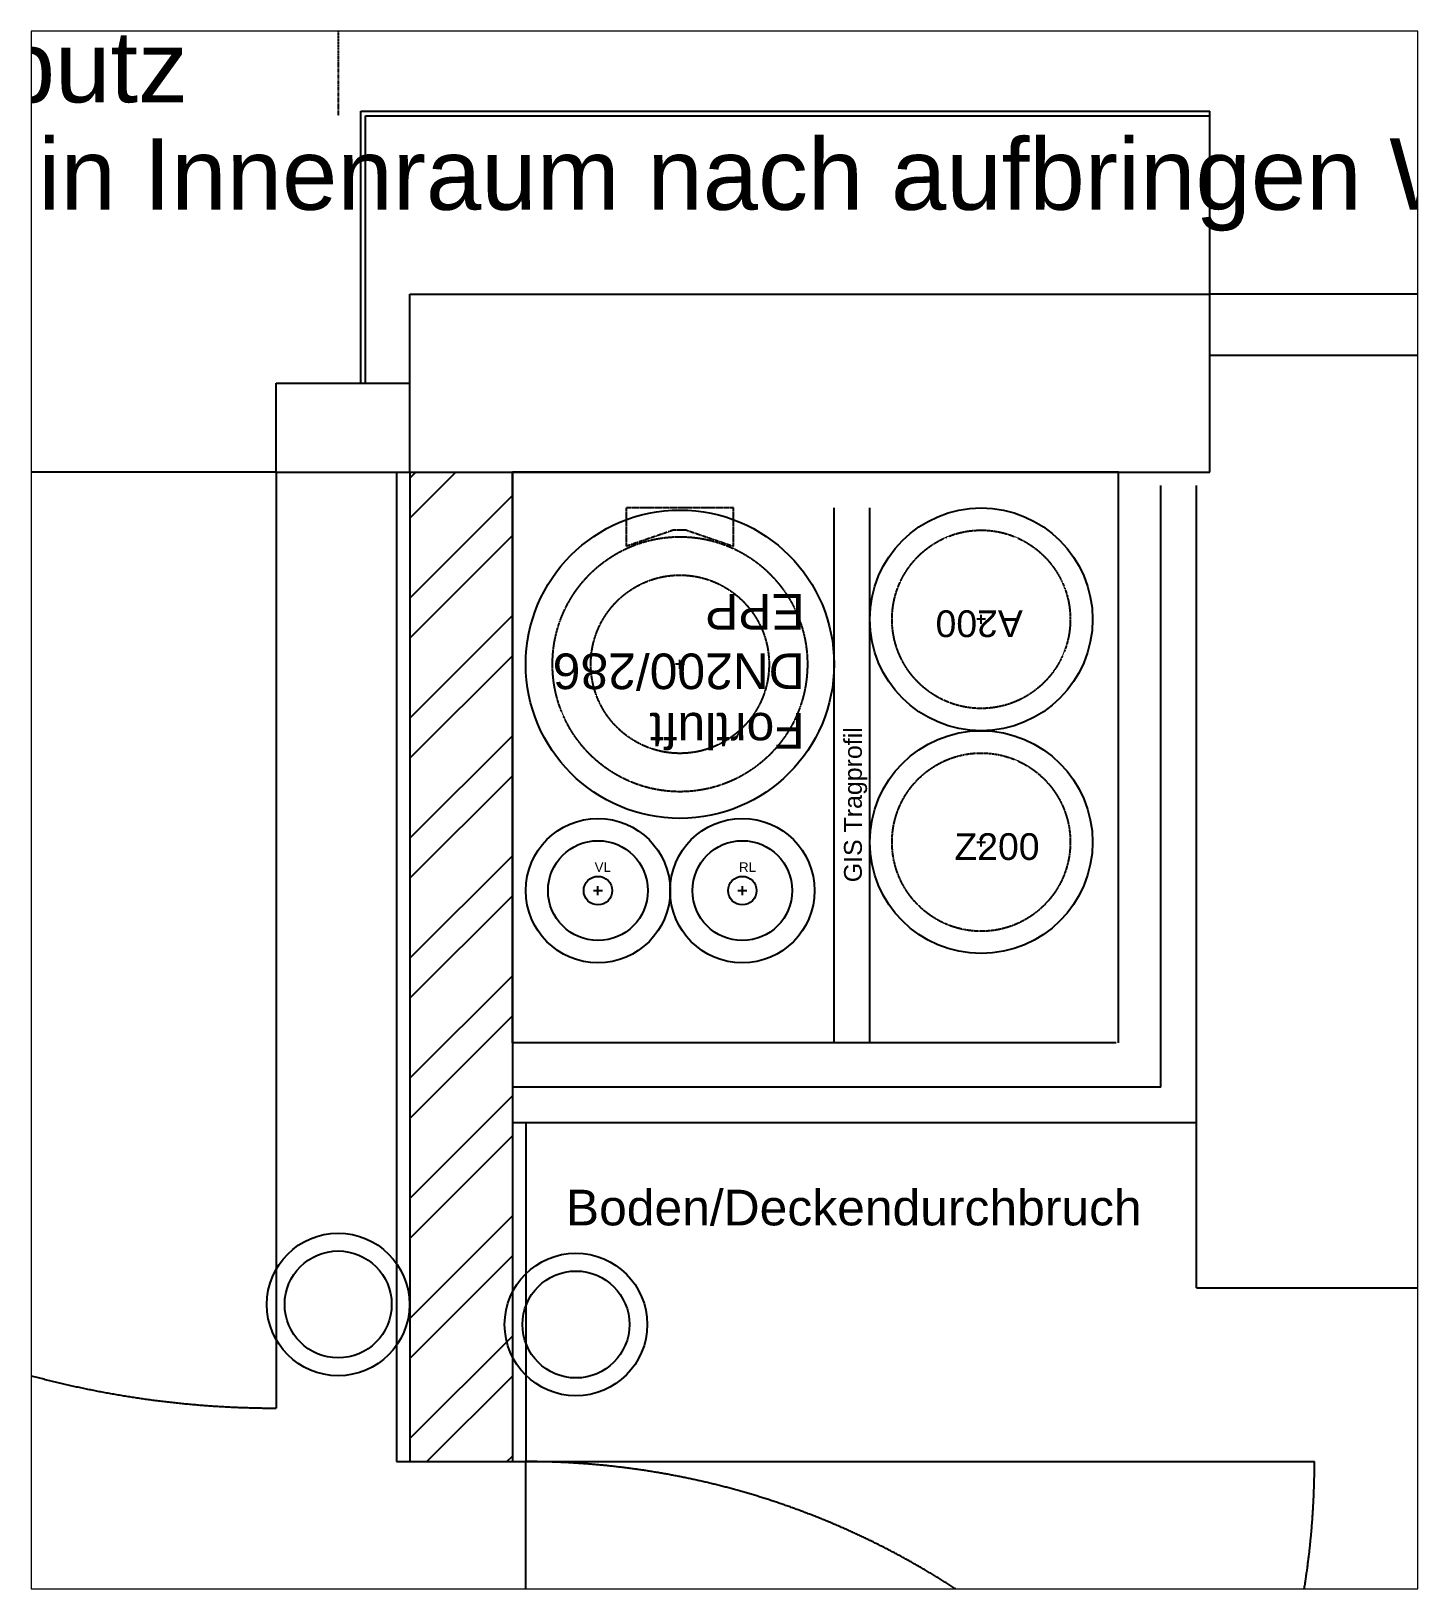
# Paper-space layout 'Ausdruck - Steigschacht Büro' of a CAD drawing. Extents: x -6678 to 8882, y -226 to 17251.
# The model-space entities are those that its viewports show. They can reach past a viewport. Long polylines and large blocks are cut down to what shows.
import ezdxf

# ---------------------------------------------------------------- set-up
doc = ezdxf.new("R2010")
doc.units = 0
doc.header["$LTSCALE"] = 2
for name, pattern in [('ACAD_ISO03W100', [30, 12, -18]), ('CENTER', [50.8, 31.75, -6.35, 6.35, -6.35]), ('CENTERX2', [101.6, 63.5, -12.7, 12.7, -12.7]), ('PHANTOM', [63.5, 31.75, -6.35, 6.35, -6.35, 6.35, -6.35])]:
    doc.linetypes.add(name, pattern=pattern)
for name, color, linetype, lineweight in [('Konstruktionslinien', 4, 'Continuous', 25), ('Rohbau ... Fassdendämmung', 6, 'Continuous', 25), ('Rohbau ... Holhwand ... Hohlwand-Dämmung', 6, 'Continuous', 25), ('TGA ... Dämmung', 6, 'Continuous', 25), ('TGA ... Elektroinstallation', 30, 'PHANTOM', 25), ('TGA ... Elektroinstallation ... Beschreibung', 30, 'Continuous', 25), ('TGA ... Elektroinstallation ... Geräte', 30, 'Continuous', 25), ('TGA ... Heizung', 7, 'Continuous', 25), ('TGA ... KWL ... Abluft', 1, 'CENTERX2', 25)]:
    doc.layers.add(name, color=color, linetype=linetype, lineweight=lineweight)
for name, color, linetype, lineweight, true_color in [('Möbilierung ... Möbel', 16, 'Continuous', 25, 0x800000), ('Möbilierung ... Türen', 16, 'Continuous', 25, 0x800000), ('Rohbau ... Außenputz', 200, 'Continuous', 25, 0xaa00ff), ('Rohbau ... Durchbrüche', 6, 'Continuous', 25, 0xf12bff), ('Rohbau ... Fenster', 151, 'Continuous', 25, 0x41c3ff), ('Rohbau ... Holhwand', 136, 'Continuous', 25, 0x008080), ('Rohbau ... Innenputz', 216, 'Continuous', 25, 0x800080), ('Rohbau ... Mauerwerk', 12, 'Continuous', 25, 0xc40000), ('TGA ... KWL', 160, 'Continuous', 25, 0x0055ff), ('TGA ... KWL ... Zuluft', 160, 'CENTER', 25, 0x0055ff)]:
    doc.layers.add(name, color=color, linetype=linetype, lineweight=lineweight, true_color=true_color)
doc.layers.add('TGA ... Montageraum', color=2, linetype='Continuous', lineweight=25, plot=False)
doc.layers.add('Viewports', color=21, linetype='ACAD_ISO03W100', lineweight=25, true_color=0xffaa7f, plot=False)
doc.styles.add('textstyle3', font='')
doc.styles.get('textstyle3').set_extended_font_data('Liberation Sans')

# ---------------------------------------------------------------- blocks, each defined once
blk = doc.blocks.new('KWL-Fortluft')
at = {"layer": 'Konstruktionslinien'}
for p, q in [((-0.5, 17.54), (0.5, 17.54)), ((0, 18.04), (0, 17.04))]:
    blk.add_line(p, q, dxfattribs=at)
at = {"layer": 'TGA ... KWL ... Abluft'}
for p, q in [((-0.75, 2.5), (-6, 4.3)), ((-6, 4.3), (-6, 0)), ((0.75, 2.5), (6, 4.3)), ((6, 4.3), (6, 0)), ((-0.75, 2.5), (0.75, 2.5)), ((-6, 0), (6, 0))]:
    blk.add_line(p, q, dxfattribs=at)
for radius in [14.3, 10]:
    blk.add_circle((0, 17.54), radius, dxfattribs=at)
at = {"layer": 'TGA ... Montageraum'}
blk.add_circle((0, 17.54), 17.3, dxfattribs=at)
at = {"layer": 'TGA ... KWL ... Abluft', "insert": (-14, 27), "char_height": 7.5, "attachment_point": 1, "style": 'textstyle3'}
blk.add_mtext('\\H4;Fortluft\\PDN200/286\\PEPP', dxfattribs=at)
blk = doc.blocks.new('Tür-88.5')
at = {"layer": 'Möbilierung ... Türen'}
for p, q in [((10, 0), (98.5, 0)), ((10, 0), (10, -88.5)), ((98.5, 0), (98.5, -88.5))]:
    blk.add_line(p, q, dxfattribs=at)
for centre, start, end in [((10, 0), 270, 0), ((98.5, 0), 180, 270)]:
    blk.add_arc(centre, 88.5, start, end, dxfattribs=at)
at = {"layer": 'Rohbau ... Innenputz'}
for p, q in [((0, 14.5), (10, 14.5)), ((10, 13), (10, 14.5)), ((108.5, 14.5), (98.5, 14.5)), ((98.5, 14.5), (98.5, 13)), ((0, 0), (10, 0)), ((10, 0), (10, 1.5)), ((98.5, 1.5), (98.5, 0)), ((108.5, 0), (98.5, 0))]:
    blk.add_line(p, q, dxfattribs=at)
at = {"layer": 'Rohbau ... Mauerwerk'}
for p, q in [((0, 13), (10, 13)), ((10, 1.5), (10, 13)), ((98.5, 13), (98.5, 1.5)), ((108.5, 13), (98.5, 13)), ((0, 1.5), (10, 1.5)), ((108.5, 1.5), (98.5, 1.5))]:
    blk.add_line(p, q, dxfattribs=at)
blk = doc.blocks.new('Heizung - Rücklauf')
at = {"layer": 'Konstruktionslinien'}
for p, q in [((-0.5, 0), (0.5, 0)), ((0, -0.5), (0, 0.5))]:
    blk.add_line(p, q, dxfattribs=at)
at = {"layer": 'TGA ... Dämmung'}
blk.add_circle((0, 0), 5.6, dxfattribs=at)
at = {"layer": 'TGA ... Heizung'}
blk.add_circle((0, 0), 1.6, dxfattribs=at)
at = {"layer": 'TGA ... Montageraum'}
blk.add_circle((0, 0), 8.1, dxfattribs=at)
at = {"layer": 'TGA ... Heizung', "insert": (-0.37, 3.17), "char_height": 2, "attachment_point": 1, "style": 'textstyle3'}
blk.add_mtext('\\H1.067;RL', dxfattribs=at)
blk = doc.blocks.new('Heizung - Vorlauf')
at = {"layer": 'Konstruktionslinien'}
for p, q in [((-0.5, 0), (0.5, 0)), ((0, -0.5), (0, 0.5))]:
    blk.add_line(p, q, dxfattribs=at)
at = {"layer": 'TGA ... Dämmung'}
blk.add_circle((0, 0), 5.6, dxfattribs=at)
at = {"layer": 'TGA ... Heizung'}
blk.add_circle((0, 0), 1.6, dxfattribs=at)
at = {"layer": 'TGA ... Montageraum'}
blk.add_circle((0, 0), 8.1, dxfattribs=at)
at = {"layer": 'TGA ... Heizung', "insert": (-0.37, 3.17), "char_height": 2, "attachment_point": 1, "style": 'textstyle3'}
blk.add_mtext('\\H1.06667;VL', dxfattribs=at)
blk = doc.blocks.new('KWL-Abluft 200')
at = {"layer": 'Konstruktionslinien'}
for p, q in [((-0.5, 0), (0.5, 0)), ((0, 0.5), (0, -0.5))]:
    blk.add_line(p, q, dxfattribs=at)
at = {"layer": 'TGA ... KWL ... Abluft'}
blk.add_circle((0, 0), 10, dxfattribs=at)
at = {"layer": 'TGA ... Montageraum'}
blk.add_circle((0, 0), 12.5, dxfattribs=at)
at = {"layer": 'TGA ... KWL ... Abluft', "insert": (-4.67, 1.99), "char_height": 5, "attachment_point": 1, "style": 'textstyle3'}
blk.add_mtext('\\H3;A200', dxfattribs=at)
blk = doc.blocks.new('KWL-Zuluft-200')
at = {"layer": 'Konstruktionslinien'}
for p, q in [((-0.5, 0), (0.5, 0)), ((0, -0.5), (0, 0.5))]:
    blk.add_line(p, q, dxfattribs=at)
at = {"layer": 'TGA ... KWL ... Zuluft'}
blk.add_circle((0, 0), 10, dxfattribs=at)
at = {"layer": 'TGA ... Montageraum'}
blk.add_circle((0, 0), 12.5, dxfattribs=at)
at = {"layer": 'TGA ... KWL ... Zuluft', "insert": (-3, 1), "char_height": 5, "attachment_point": 1, "style": 'textstyle3'}
blk.add_mtext('\\H3;Z200', dxfattribs=at)
blk = doc.blocks.new('EL-Taster')
at = {"layer": 'TGA ... Elektroinstallation ... Geräte'}
for radius in [8, 6]:
    blk.add_circle((0, 0), radius, dxfattribs=at)

msp = doc.modelspace()

# ---------------------------------------------------------------- hatches: boundary and pattern name
at = {"layer": 'Rohbau ... Mauerwerk', "transparency": 33554687}
h = msp.add_hatch(dxfattribs=at)
h.set_pattern_fill('ANSI32', color=256, style=0, pattern_type=0)
h.paths.add_polyline_path([(874, 930.5), (862.5, 930.5), (862.5, 819.5), (874, 819.5)], flags=0)

# ---------------------------------------------------------------- linework, layer by layer
at = {"layer": 'Möbilierung ... Möbel'}
for q in [(950.75, 857.5), (1279, 839)]:
    msp.add_line((950.75, 839), q, dxfattribs=at)
at = {"layer": 'Möbilierung ... Türen'}
for p, q in [((847.5, 930.5), (847.5, 940.5)), ((847.5, 940.5), (862.5, 940.5)), ((847.5, 930.5), (742.5, 930.5)), ((847.5, 930.5), (862.5, 930.5)), ((847.5, 930.5), (847.5, 825.5))]:
    msp.add_line(p, q, dxfattribs=at)
msp.add_arc((847.5, 930.5), 105, 180, 270, dxfattribs=at)
at = {"layer": 'Rohbau ... Außenputz'}
for p, q in [((857, 971), (952.25, 971)), ((857, 940.5), (857, 971)), ((952.25, 970.5), (952.25, 971))]:
    msp.add_line(p, q, dxfattribs=at)
at = {"layer": 'Rohbau ... Durchbrüche'}
for p, q in [((874, 866.5), (874, 930.5)), ((942, 930.5), (874, 930.5)), ((942, 866.5), (942, 930.5)), ((941.75, 866.5), (875.5, 866.5))]:
    msp.add_line(p, q, dxfattribs=at)
at = {"layer": 'Rohbau ... Fassdendämmung'}
for p, q in [((857, 950.5), (857, 970.5)), ((857.5, 970.5), (952.25, 970.5)), ((857.5, 940.5), (857.5, 970.5)), ((952.25, 950.5), (952.25, 970.5))]:
    msp.add_line(p, q, dxfattribs=at)
at = {"layer": 'Rohbau ... Fenster'}
for p, q in [((1202.25, 950.5), (952.25, 950.5)), ((1202.25, 943.6), (952.25, 943.6))]:
    msp.add_line(p, q, dxfattribs=at)
at = {"layer": 'Rohbau ... Holhwand'}
for p, q in [((946.75, 861.5), (946.75, 929)), ((950.75, 857.5), (950.75, 929)), ((946.75, 861.5), (874, 861.5)), ((950.75, 857.5), (874, 857.5))]:
    msp.add_line(p, q, dxfattribs=at)
at = {"layer": 'Rohbau ... Holhwand ... Hohlwand-Dämmung'}
msp.add_line((941.75, 866.5), (874, 866.5), dxfattribs=at)
at = {"layer": 'Rohbau ... Innenputz'}
for p, q in [((861, 930.5), (861, 819.5)), ((875.5, 857.5), (875.5, 819.5)), ((861, 819.5), (862.5, 819.5)), ((874, 819.5), (875.5, 819.5))]:
    msp.add_line(p, q, dxfattribs=at)
at = {"layer": 'Rohbau ... Mauerwerk'}
for p, q in [((862.5, 950.5), (952.25, 950.5)), ((862.5, 930.5), (862.5, 950.5)), ((952.25, 930.5), (952.25, 950.5)), ((862.5, 930.5), (862.5, 819.5)), ((862.5, 930.5), (874, 930.5)), ((874, 930.5), (874, 819.5)), ((874, 930.5), (952.25, 930.5)), ((862.5, 819.5), (874, 819.5))]:
    msp.add_line(p, q, dxfattribs=at)
at = {"layer": 'TGA ... Elektroinstallation'}
msp.add_line((854.5, 970.5), (854.5, 1151.72), dxfattribs=at)
at = {"layer": 'TGA ... Montageraum'}
for p, q in [((910.1, 866.5), (910.1, 926.5)), ((914.1, 866.5), (914.1, 926.5))]:
    msp.add_line(p, q, dxfattribs=at)

# ---------------------------------------------------------------- block references
at = {"layer": 'Möbilierung ... Möbel', "rotation": 90}
msp.add_blockref('Tür-88.5', (875.5, 721), dxfattribs=at)
at = {"layer": 'TGA ... Elektroinstallation'}
for p in [(854.45, 837.13), (881.13, 834.88)]:
    msp.add_blockref('EL-Taster', p, dxfattribs=at)
at = {"layer": 'TGA ... KWL', "rotation": 180}
msp.add_blockref('KWL-Fortluft', (892.8, 926.5), dxfattribs=at)
at = {"layer": 'TGA ... KWL'}
for name, p in [('Heizung - Vorlauf', (883.6, 883.56)), ('Heizung - Rücklauf', (899.8, 883.56))]:
    msp.add_blockref(name, p, dxfattribs=at)
at = {"layer": 'TGA ... KWL ... Abluft', "rotation": 180}
msp.add_blockref('KWL-Abluft 200', (926.6, 914), dxfattribs=at)
at = {"layer": 'TGA ... KWL ... Zuluft', "rotation": 360}
msp.add_blockref('KWL-Zuluft-200', (926.6, 889), dxfattribs=at)

# ---------------------------------------------------------------- texts
at = {"layer": 'Rohbau ... Durchbrüche', "insert": (880, 850), "char_height": 4, "attachment_point": 1, "style": 'textstyle3'}
msp.add_mtext('Boden/Deckendurchbruch', dxfattribs=at)
at = {"layer": 'TGA ... Elektroinstallation ... Beschreibung', "insert": (750, 980), "char_height": 8, "attachment_point": 1, "line_spacing_factor": 0.903614, "style": 'textstyle3'}
msp.add_mtext('Lichleiste Aufputz\\PDurchführung in Innenraum nach aufbringen WDVS', dxfattribs=at)
at = {"layer": 'TGA ... Montageraum', "insert": (911.21, 884.5), "char_height": 2, "attachment_point": 1, "rotation": 90, "style": 'textstyle3'}
msp.add_mtext('GIS Tragprofil', dxfattribs=at)

psp = doc.layouts.new('Ausdruck - Steigschacht Büro')

# ---------------------------------------------------------------- viewports
at = {"layer": 'Viewports'}
psp.add_viewport(center=(1102, 8513), size=(15560, 17477.2), view_center_point=(897.8, 892.61), view_height=174.772, dxfattribs=at)

doc.saveas('drawing.dxf')
